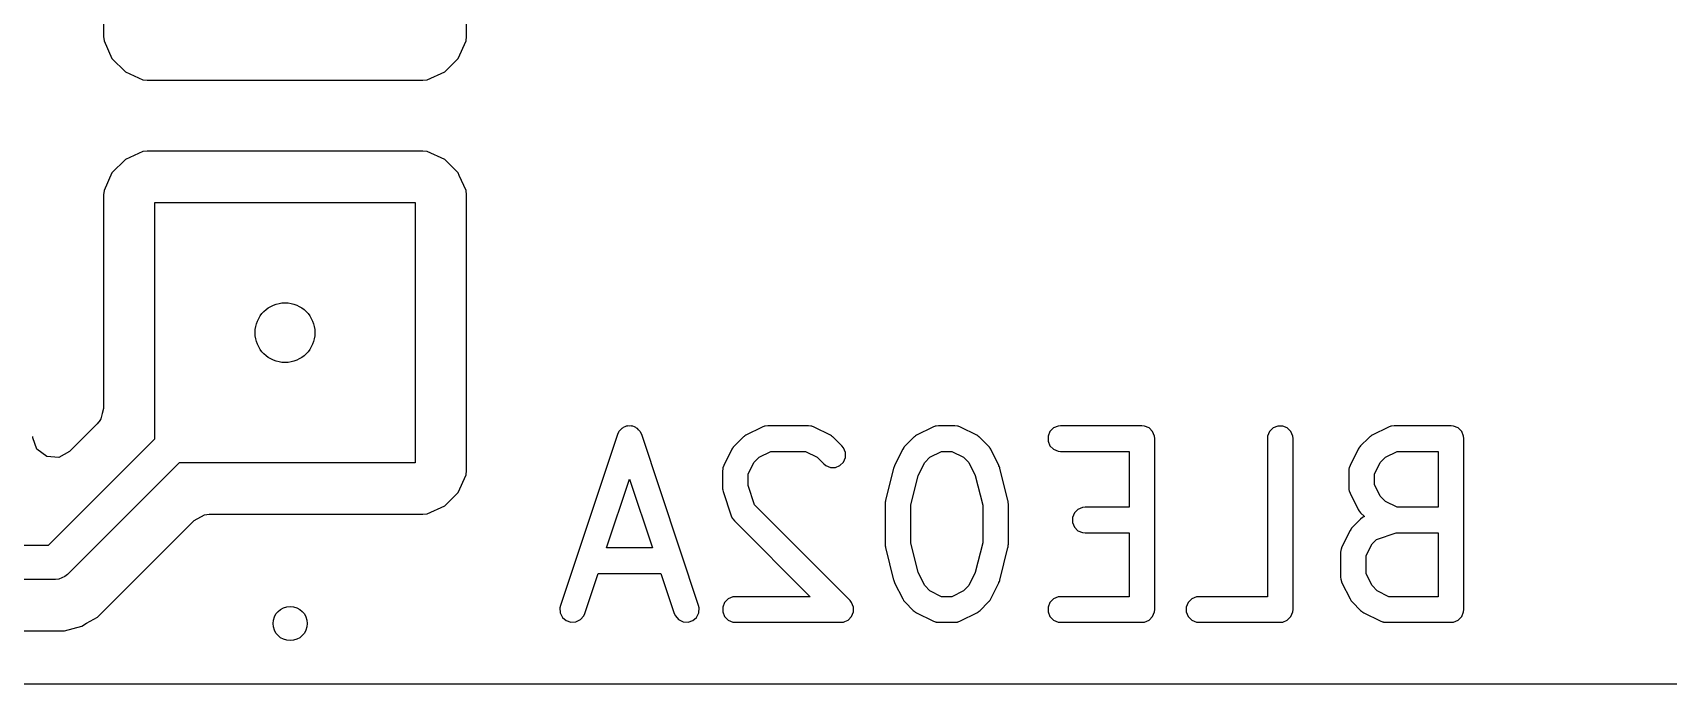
# Model space of a CAD drawing. Extents: x 0.22 to 1.78, y 0.22 to 1.38.
# Drawn here: x 1.1548 to 1.5318, y 0.2179 to 0.368 of the extents above; entities that cross this region are included whole.
import ezdxf

# ---------------------------------------------------------------- set-up
doc = ezdxf.new("R2010")
doc.units = 0
doc.header["$MEASUREMENT"] = 0
doc.layers.add('BLACK', color=7, linetype='CONTINUOUS')

msp = doc.modelspace()

# ---------------------------------------------------------------- linework, layer by layer
at = {"layer": 'BLACK', "linetype": 'CONTINUOUS'}
for p, q in [((1.17116, 0.43068), (1.17116, 0.36715)), ((1.25482, 0.36715), (1.25482, 0.38118)), ((1.17116, 0.36715), (1.17116, 0.36715)), ((1.17116, 0.36715), (1.17128, 0.36616)), ((1.17128, 0.36616), (1.17128, 0.36616)), ((1.17128, 0.36616), (1.17306, 0.36212)), ((1.25292, 0.36212), (1.25471, 0.36616)), ((1.25471, 0.36616), (1.25482, 0.36715)), ((1.17306, 0.36212), (1.17619, 0.35899)), ((1.24979, 0.35899), (1.25292, 0.36212)), ((1.17619, 0.35899), (1.17619, 0.35899)), ((1.17619, 0.35899), (1.17619, 0.35899)), ((1.17619, 0.35899), (1.18024, 0.3572)), ((1.24575, 0.3572), (1.24979, 0.35899)), ((1.18024, 0.3572), (1.18123, 0.35709)), ((1.18123, 0.35709), (1.24476, 0.35709)), ((1.24476, 0.35709), (1.24575, 0.3572)), ((1.18024, 0.34063), (1.17619, 0.33885)), ((1.18123, 0.34075), (1.18024, 0.34063)), ((1.18024, 0.34063), (1.18024, 0.34063)), ((1.24476, 0.34075), (1.18123, 0.34075)), ((1.18123, 0.34075), (1.18123, 0.34075)), ((1.24575, 0.34063), (1.24476, 0.34075)), ((1.24979, 0.33885), (1.24575, 0.34063)), ((1.24575, 0.34063), (1.24575, 0.34063)), ((1.17306, 0.33572), (1.17128, 0.33167)), ((1.17619, 0.33885), (1.17306, 0.33572)), ((1.17306, 0.33572), (1.17306, 0.33572)), ((1.25292, 0.33572), (1.24979, 0.33885)), ((1.24979, 0.33885), (1.24979, 0.33885)), ((1.25316, 0.33517), (1.25292, 0.33572)), ((1.25471, 0.33167), (1.25316, 0.33517)), ((1.17128, 0.33167), (1.17116, 0.33068)), ((1.17116, 0.33068), (1.17116, 0.28144)), ((1.18299, 0.27449), (1.18299, 0.32892)), ((1.18299, 0.32892), (1.24299, 0.32892)), ((1.24299, 0.32892), (1.24299, 0.26892)), ((1.25482, 0.33068), (1.25471, 0.33167)), ((1.25482, 0.30344), (1.25482, 0.33068)), ((1.25482, 0.33068), (1.25482, 0.33068)), ((1.25482, 0.26715), (1.25482, 0.30344)), ((1.17055, 0.27906), (1.1704, 0.27886)), ((1.17082, 0.28026), (1.17055, 0.27906)), ((1.17116, 0.28144), (1.17082, 0.28026)), ((1.16971, 0.27793), (1.16329, 0.27152)), ((1.17037, 0.27876), (1.16971, 0.27793)), ((1.16971, 0.27793), (1.16971, 0.27793)), ((1.1704, 0.27886), (1.17037, 0.27876)), ((1.28959, 0.27543), (1.27647, 0.23606)), ((1.28982, 0.27596), (1.28959, 0.27543)), ((1.28996, 0.27612), (1.28982, 0.27596)), ((1.29006, 0.27631), (1.28996, 0.27612)), ((1.29034, 0.27655), (1.29006, 0.27631)), ((1.29058, 0.27683), (1.29034, 0.27655)), ((1.29077, 0.27692), (1.29058, 0.27683)), ((1.29093, 0.27706), (1.29077, 0.27692)), ((1.29128, 0.27718), (1.29093, 0.27706)), ((1.29161, 0.27734), (1.29128, 0.27718)), ((1.29182, 0.27736), (1.29161, 0.27734)), ((1.29202, 0.27742), (1.29182, 0.27736)), ((1.29239, 0.2774), (1.29202, 0.27742)), ((1.29276, 0.27742), (1.29239, 0.2774)), ((1.29296, 0.27736), (1.29276, 0.27742)), ((1.29317, 0.27734), (1.29296, 0.27736)), ((1.2935, 0.27718), (1.29317, 0.27734)), ((1.29385, 0.27706), (1.2935, 0.27718)), ((1.29401, 0.27692), (1.29385, 0.27706)), ((1.2942, 0.27683), (1.29401, 0.27692)), ((1.29444, 0.27655), (1.2942, 0.27683)), ((1.29472, 0.27631), (1.29444, 0.27655)), ((1.29482, 0.27612), (1.29472, 0.27631)), ((1.29495, 0.27596), (1.29482, 0.27612)), ((1.29519, 0.27543), (1.29495, 0.27596)), ((1.30831, 0.23606), (1.29519, 0.27543)), ((1.31919, 0.27526), (1.31894, 0.27511)), ((1.32294, 0.27714), (1.31919, 0.27526)), ((1.32348, 0.27734), (1.32294, 0.27714)), ((1.32359, 0.27735), (1.32348, 0.27734)), ((1.32368, 0.27739), (1.32359, 0.27735)), ((1.32426, 0.27745), (1.32368, 0.27739)), ((1.33363, 0.27745), (1.32426, 0.27745)), ((1.33421, 0.27739), (1.33363, 0.27745)), ((1.33431, 0.27735), (1.33421, 0.27739)), ((1.33441, 0.27734), (1.33431, 0.27735)), ((1.33495, 0.27714), (1.33441, 0.27734)), ((1.3387, 0.27526), (1.33495, 0.27714)), ((1.33895, 0.27511), (1.3387, 0.27526)), ((1.35856, 0.27526), (1.35831, 0.27511)), ((1.36231, 0.27714), (1.35856, 0.27526)), ((1.36285, 0.27734), (1.36231, 0.27714)), ((1.36296, 0.27735), (1.36285, 0.27734)), ((1.36305, 0.27739), (1.36296, 0.27735)), ((1.36363, 0.27745), (1.36305, 0.27739)), ((1.36738, 0.27745), (1.36363, 0.27745)), ((1.36796, 0.27739), (1.36738, 0.27745)), ((1.36805, 0.27735), (1.36796, 0.27739)), ((1.36816, 0.27734), (1.36805, 0.27735)), ((1.3687, 0.27714), (1.36816, 0.27734)), ((1.37245, 0.27526), (1.3687, 0.27714)), ((1.3727, 0.27511), (1.37245, 0.27526)), ((1.3893, 0.27614), (1.38886, 0.27507)), ((1.39011, 0.27695), (1.3893, 0.27614)), ((1.39118, 0.27739), (1.39011, 0.27695)), ((1.39175, 0.27745), (1.39118, 0.27739)), ((1.4105, 0.27745), (1.39175, 0.27745)), ((1.41108, 0.27739), (1.4105, 0.27745)), ((1.41214, 0.27695), (1.41108, 0.27739)), ((1.41295, 0.27614), (1.41214, 0.27695)), ((1.4134, 0.27507), (1.41295, 0.27614)), ((1.43992, 0.27614), (1.43947, 0.27507)), ((1.44073, 0.27695), (1.43992, 0.27614)), ((1.44179, 0.27739), (1.44073, 0.27695)), ((1.44295, 0.27739), (1.44179, 0.27739)), ((1.44401, 0.27695), (1.44295, 0.27739)), ((1.44483, 0.27614), (1.44401, 0.27695)), ((1.44527, 0.27507), (1.44483, 0.27614)), ((1.46355, 0.27526), (1.4633, 0.27511)), ((1.4673, 0.27714), (1.46355, 0.27526)), ((1.46784, 0.27734), (1.4673, 0.27714)), ((1.46794, 0.27735), (1.46784, 0.27734)), ((1.46804, 0.27739), (1.46794, 0.27735)), ((1.46862, 0.27745), (1.46804, 0.27739)), ((1.48174, 0.27745), (1.46862, 0.27745)), ((1.48232, 0.27739), (1.48174, 0.27745)), ((1.48338, 0.27695), (1.48232, 0.27739)), ((1.4842, 0.27614), (1.48338, 0.27695)), ((1.48464, 0.27507), (1.4842, 0.27614)), ((1.15484, 0.27467), (1.15482, 0.27502)), ((1.15581, 0.27205), (1.15484, 0.27467)), ((1.15805, 0.27038), (1.15581, 0.27205)), ((1.15844, 0.24994), (1.18299, 0.27449)), ((1.16329, 0.27152), (1.16084, 0.27018)), ((1.316, 0.27207), (1.31412, 0.26832)), ((1.31615, 0.27231), (1.316, 0.27207)), ((1.31618, 0.27239), (1.31615, 0.27231)), ((1.31625, 0.27247), (1.31618, 0.27239)), ((1.3163, 0.27256), (1.31625, 0.27247)), ((1.31636, 0.27261), (1.3163, 0.27256)), ((1.31655, 0.27283), (1.31636, 0.27261)), ((1.31842, 0.27471), (1.31655, 0.27283)), ((1.31865, 0.27489), (1.31842, 0.27471)), ((1.3187, 0.27495), (1.31865, 0.27489)), ((1.31879, 0.27501), (1.3187, 0.27495)), ((1.31887, 0.27508), (1.31879, 0.27501)), ((1.31894, 0.27511), (1.31887, 0.27508)), ((1.32226, 0.27019), (1.32496, 0.27154)), ((1.32496, 0.27154), (1.33294, 0.27154)), ((1.33294, 0.27154), (1.33563, 0.27019)), ((1.33902, 0.27508), (1.33895, 0.27511)), ((1.33911, 0.27501), (1.33902, 0.27508)), ((1.33919, 0.27495), (1.33911, 0.27501)), ((1.33925, 0.27489), (1.33919, 0.27495)), ((1.33947, 0.27471), (1.33925, 0.27489)), ((1.34135, 0.27283), (1.33947, 0.27471)), ((1.34171, 0.27239), (1.34135, 0.27283)), ((1.34215, 0.27132), (1.34171, 0.27239)), ((1.35537, 0.27207), (1.35349, 0.26832)), ((1.35552, 0.27231), (1.35537, 0.27207)), ((1.35555, 0.27239), (1.35552, 0.27231)), ((1.35562, 0.27247), (1.35555, 0.27239)), ((1.35567, 0.27256), (1.35562, 0.27247)), ((1.35573, 0.27261), (1.35567, 0.27256)), ((1.35592, 0.27283), (1.35573, 0.27261)), ((1.35779, 0.27471), (1.35592, 0.27283)), ((1.35802, 0.27489), (1.35779, 0.27471)), ((1.35807, 0.27495), (1.35802, 0.27489)), ((1.35816, 0.27501), (1.35807, 0.27495)), ((1.35824, 0.27508), (1.35816, 0.27501)), ((1.35831, 0.27511), (1.35824, 0.27508)), ((1.36163, 0.27019), (1.36433, 0.27154)), ((1.36433, 0.27154), (1.36668, 0.27154)), ((1.36668, 0.27154), (1.36938, 0.27019)), ((1.37277, 0.27508), (1.3727, 0.27511)), ((1.37285, 0.27501), (1.37277, 0.27508)), ((1.37294, 0.27495), (1.37285, 0.27501)), ((1.37299, 0.27489), (1.37294, 0.27495)), ((1.37322, 0.27471), (1.37299, 0.27489)), ((1.37509, 0.27283), (1.37322, 0.27471)), ((1.37528, 0.27261), (1.37509, 0.27283)), ((1.37534, 0.27256), (1.37528, 0.27261)), ((1.37539, 0.27247), (1.37534, 0.27256)), ((1.37546, 0.27239), (1.37539, 0.27247)), ((1.37549, 0.27231), (1.37546, 0.27239)), ((1.37565, 0.27207), (1.37549, 0.27231)), ((1.37752, 0.26832), (1.37565, 0.27207)), ((1.38886, 0.27507), (1.38886, 0.27392)), ((1.38886, 0.27392), (1.3893, 0.27285)), ((1.3893, 0.27285), (1.39011, 0.27204)), ((1.39011, 0.27204), (1.39118, 0.2716)), ((1.39118, 0.2716), (1.39175, 0.27154)), ((1.39175, 0.27154), (1.40755, 0.27154)), ((1.40755, 0.27154), (1.40755, 0.2587)), ((1.41345, 0.2745), (1.4134, 0.27507)), ((1.41345, 0.23513), (1.41345, 0.2745)), ((1.43947, 0.27507), (1.43942, 0.2745)), ((1.43942, 0.2745), (1.43942, 0.23808)), ((1.44532, 0.2745), (1.44527, 0.27507)), ((1.44532, 0.23513), (1.44532, 0.2745)), ((1.46035, 0.27207), (1.45848, 0.26832)), ((1.46051, 0.27231), (1.46035, 0.27207)), ((1.46054, 0.27239), (1.46051, 0.27231)), ((1.4606, 0.27247), (1.46054, 0.27239)), ((1.46066, 0.27256), (1.4606, 0.27247)), ((1.46072, 0.27261), (1.46066, 0.27256)), ((1.46091, 0.27283), (1.46072, 0.27261)), ((1.46278, 0.27471), (1.46091, 0.27283)), ((1.46301, 0.27489), (1.46278, 0.27471)), ((1.46306, 0.27495), (1.46301, 0.27489)), ((1.46315, 0.27501), (1.46306, 0.27495)), ((1.46323, 0.27508), (1.46315, 0.27501)), ((1.4633, 0.27511), (1.46323, 0.27508)), ((1.46662, 0.27019), (1.46931, 0.27154)), ((1.46931, 0.27154), (1.47879, 0.27154)), ((1.47879, 0.27154), (1.47879, 0.2587)), ((1.48469, 0.2745), (1.48464, 0.27507)), ((1.48469, 0.23513), (1.48469, 0.2745)), ((1.16084, 0.27018), (1.15805, 0.27038)), ((1.18856, 0.26892), (1.16286, 0.24322)), ((1.24299, 0.26892), (1.18856, 0.26892)), ((1.31391, 0.26767), (1.31387, 0.26757)), ((1.31412, 0.26832), (1.31391, 0.26778)), ((1.31391, 0.26778), (1.31391, 0.26767)), ((1.31971, 0.2663), (1.32106, 0.269)), ((1.32106, 0.269), (1.32226, 0.27019)), ((1.33563, 0.27019), (1.33717, 0.26866)), ((1.33717, 0.26866), (1.33762, 0.26829)), ((1.33762, 0.26829), (1.33868, 0.26785)), ((1.33868, 0.26785), (1.33983, 0.26785)), ((1.33983, 0.26785), (1.3409, 0.26829)), ((1.3409, 0.26829), (1.34171, 0.26911)), ((1.34171, 0.26911), (1.34215, 0.27017)), ((1.34215, 0.27017), (1.34215, 0.27132)), ((1.35327, 0.26771), (1.35139, 0.26021)), ((1.35328, 0.26775), (1.35327, 0.26771)), ((1.35338, 0.26802), (1.35328, 0.26778)), ((1.35328, 0.26778), (1.35328, 0.26775)), ((1.35346, 0.26826), (1.35338, 0.26802)), ((1.35347, 0.26827), (1.35346, 0.26826)), ((1.35349, 0.26832), (1.35347, 0.26827)), ((1.35892, 0.26597), (1.36043, 0.269)), ((1.36043, 0.269), (1.36163, 0.27019)), ((1.36938, 0.27019), (1.37058, 0.269)), ((1.37058, 0.269), (1.37209, 0.26597)), ((1.37754, 0.26827), (1.37752, 0.26832)), ((1.37755, 0.26826), (1.37754, 0.26827)), ((1.37764, 0.26802), (1.37755, 0.26826)), ((1.37773, 0.26778), (1.37764, 0.26802)), ((1.37773, 0.26775), (1.37773, 0.26778)), ((1.37774, 0.26771), (1.37773, 0.26775)), ((1.37962, 0.26021), (1.37774, 0.26771)), ((1.45826, 0.26767), (1.45822, 0.26757)), ((1.45827, 0.26778), (1.45826, 0.26767)), ((1.45848, 0.26832), (1.45827, 0.26778)), ((1.46407, 0.2663), (1.46542, 0.269)), ((1.46542, 0.269), (1.46662, 0.27019)), ((1.25292, 0.26212), (1.25471, 0.26616)), ((1.25471, 0.26616), (1.25482, 0.26715)), ((1.28711, 0.24933), (1.29239, 0.26516)), ((1.29239, 0.26516), (1.29767, 0.24933)), ((1.31387, 0.26757), (1.31381, 0.267)), ((1.31381, 0.267), (1.31381, 0.26325)), ((1.31971, 0.26373), (1.31971, 0.2663)), ((1.35721, 0.25913), (1.35892, 0.26597)), ((1.37209, 0.26597), (1.3738, 0.25913)), ((1.45822, 0.26757), (1.45817, 0.267)), ((1.45817, 0.267), (1.45817, 0.26325)), ((1.46407, 0.26394), (1.46407, 0.2663)), ((1.46542, 0.26125), (1.46407, 0.26394)), ((1.24979, 0.25899), (1.25292, 0.26212)), ((1.31381, 0.26325), (1.31384, 0.26296)), ((1.31384, 0.26296), (1.31383, 0.26288)), ((1.31383, 0.26288), (1.31386, 0.26278)), ((1.31386, 0.26278), (1.31387, 0.26267)), ((1.31387, 0.26267), (1.3139, 0.2626)), ((1.3139, 0.2626), (1.31396, 0.26231)), ((1.31396, 0.26231), (1.31584, 0.25669)), ((1.32122, 0.25922), (1.31971, 0.26373)), ((1.35139, 0.26021), (1.35138, 0.26011)), ((1.37963, 0.26011), (1.37962, 0.26021)), ((1.45817, 0.26325), (1.45822, 0.26267)), ((1.45822, 0.26267), (1.45826, 0.26257)), ((1.45826, 0.26257), (1.45827, 0.26247)), ((1.45827, 0.26247), (1.45848, 0.26193)), ((1.45848, 0.26193), (1.46035, 0.25818)), ((1.46662, 0.26005), (1.46542, 0.26125)), ((1.19201, 0.25563), (1.19446, 0.25697)), ((1.19446, 0.25697), (1.19552, 0.25709)), ((1.19552, 0.25709), (1.24476, 0.25709)), ((1.24476, 0.25709), (1.24575, 0.2572)), ((1.24476, 0.25709), (1.24476, 0.25709)), ((1.24575, 0.2572), (1.24979, 0.25899)), ((1.31584, 0.25669), (1.31607, 0.25616)), ((1.34322, 0.23721), (1.32122, 0.25922)), ((1.35131, 0.2596), (1.3513, 0.2595)), ((1.3513, 0.2595), (1.3513, 0.25012)), ((1.35134, 0.25986), (1.35131, 0.25964)), ((1.35131, 0.25964), (1.35131, 0.2596)), ((1.35136, 0.26007), (1.35134, 0.25986)), ((1.35138, 0.26011), (1.35136, 0.26007)), ((1.35721, 0.25049), (1.35721, 0.25913)), ((1.3738, 0.25913), (1.3738, 0.25049)), ((1.37965, 0.26007), (1.37963, 0.26011)), ((1.37967, 0.25986), (1.37965, 0.26007)), ((1.3797, 0.25964), (1.37967, 0.25986)), ((1.3797, 0.2596), (1.3797, 0.25964)), ((1.37971, 0.2595), (1.3797, 0.2596)), ((1.37971, 0.25012), (1.37971, 0.2595)), ((1.39492, 0.25739), (1.39448, 0.25632)), ((1.39574, 0.2582), (1.39492, 0.25739)), ((1.3968, 0.25864), (1.39574, 0.2582)), ((1.39738, 0.2587), (1.3968, 0.25864)), ((1.40755, 0.2587), (1.39738, 0.2587)), ((1.46035, 0.25818), (1.46051, 0.25793)), ((1.46051, 0.25793), (1.46054, 0.25786)), ((1.46054, 0.25786), (1.4606, 0.25778)), ((1.4606, 0.25778), (1.46066, 0.25769)), ((1.46066, 0.25769), (1.46072, 0.25764)), ((1.46072, 0.25764), (1.46091, 0.25741)), ((1.46091, 0.25741), (1.46177, 0.25654)), ((1.46145, 0.25637), (1.46135, 0.25633)), ((1.46153, 0.25644), (1.46145, 0.25637)), ((1.46177, 0.25654), (1.46153, 0.25644)), ((1.46931, 0.2587), (1.46662, 0.26005)), ((1.47879, 0.2587), (1.46931, 0.2587)), ((1.16976, 0.23338), (1.19201, 0.25563)), ((1.31607, 0.25616), (1.31614, 0.25608)), ((1.31614, 0.25608), (1.31618, 0.25598)), ((1.31618, 0.25598), (1.31655, 0.25553)), ((1.31655, 0.25553), (1.334, 0.23808)), ((1.39448, 0.25632), (1.39448, 0.25517)), ((1.39448, 0.25517), (1.39492, 0.25411)), ((1.39492, 0.25411), (1.39574, 0.25329)), ((1.39574, 0.25329), (1.3968, 0.25285)), ((1.3968, 0.25285), (1.39738, 0.25279)), ((1.39738, 0.25279), (1.40755, 0.25279)), ((1.40755, 0.25279), (1.40755, 0.23808)), ((1.45848, 0.25332), (1.4566, 0.24957)), ((1.45863, 0.25357), (1.45848, 0.25332)), ((1.45866, 0.25364), (1.45863, 0.25357)), ((1.45873, 0.25372), (1.45866, 0.25364)), ((1.45879, 0.25381), (1.45873, 0.25372)), ((1.45884, 0.25386), (1.45879, 0.25381)), ((1.45903, 0.25409), (1.45884, 0.25386)), ((1.46091, 0.25596), (1.45903, 0.25409)), ((1.46135, 0.25633), (1.46091, 0.25596)), ((1.46459, 0.25129), (1.4691, 0.25279)), ((1.4691, 0.25279), (1.47879, 0.25279)), ((1.47879, 0.25279), (1.47879, 0.23808)), ((0.68563, 0.24994), (1.15844, 0.24994)), ((1.29767, 0.24933), (1.28711, 0.24933)), ((1.3513, 0.25012), (1.35131, 0.25002)), ((1.35131, 0.25002), (1.35131, 0.24998)), ((1.35131, 0.24998), (1.35134, 0.24976)), ((1.35134, 0.24976), (1.35136, 0.24955)), ((1.35136, 0.24955), (1.35138, 0.24951)), ((1.35138, 0.24951), (1.35139, 0.24941)), ((1.35139, 0.24941), (1.35327, 0.24191)), ((1.35892, 0.24365), (1.35721, 0.25049)), ((1.3738, 0.25049), (1.37209, 0.24365)), ((1.37774, 0.24191), (1.37962, 0.24941)), ((1.37962, 0.24941), (1.37963, 0.24951)), ((1.37963, 0.24951), (1.37965, 0.24955)), ((1.37965, 0.24955), (1.37967, 0.24976)), ((1.37967, 0.24976), (1.3797, 0.24998)), ((1.3797, 0.25002), (1.37971, 0.25012)), ((1.3797, 0.24998), (1.3797, 0.25002)), ((1.45635, 0.24882), (1.45629, 0.24825)), ((1.45639, 0.24892), (1.45635, 0.24882)), ((1.4564, 0.24903), (1.45639, 0.24892)), ((1.4566, 0.24957), (1.4564, 0.24903)), ((1.4622, 0.24755), (1.46355, 0.25025)), ((1.46355, 0.25025), (1.46459, 0.25129)), ((1.45629, 0.24825), (1.45629, 0.24262)), ((1.4622, 0.24332), (1.4622, 0.24755)), ((1.16007, 0.24206), (0.684, 0.24206)), ((1.16084, 0.24214), (1.16007, 0.24206)), ((1.16226, 0.24273), (1.16084, 0.24214)), ((1.16286, 0.24322), (1.16226, 0.24273)), ((1.28207, 0.23419), (1.28514, 0.24342)), ((1.28514, 0.24342), (1.29964, 0.24342)), ((1.29964, 0.24342), (1.30271, 0.23419)), ((1.35327, 0.24191), (1.35328, 0.24187)), ((1.35328, 0.24187), (1.35328, 0.24184)), ((1.35328, 0.24184), (1.35338, 0.24161)), ((1.35338, 0.24161), (1.35346, 0.24136)), ((1.35346, 0.24136), (1.35347, 0.24135)), ((1.35347, 0.24135), (1.35349, 0.2413)), ((1.35349, 0.2413), (1.35537, 0.23755)), ((1.36043, 0.24062), (1.35892, 0.24365)), ((1.37209, 0.24365), (1.37058, 0.24062)), ((1.37565, 0.23755), (1.37752, 0.2413)), ((1.37752, 0.2413), (1.37754, 0.24135)), ((1.37754, 0.24135), (1.37755, 0.24136)), ((1.37755, 0.24136), (1.37764, 0.2416)), ((1.37764, 0.2416), (1.37773, 0.24184)), ((1.37773, 0.24187), (1.37774, 0.24191)), ((1.37773, 0.24184), (1.37773, 0.24187)), ((1.45629, 0.24262), (1.45635, 0.24205)), ((1.45635, 0.24205), (1.45639, 0.24195)), ((1.45639, 0.24195), (1.4564, 0.24184)), ((1.4564, 0.24184), (1.4566, 0.2413)), ((1.4566, 0.2413), (1.45848, 0.23755)), ((1.46355, 0.24062), (1.4622, 0.24332)), ((1.31512, 0.23758), (1.31431, 0.23677)), ((1.31619, 0.23802), (1.31512, 0.23758)), ((1.31676, 0.23808), (1.31619, 0.23802)), ((1.334, 0.23808), (1.31676, 0.23808)), ((1.35537, 0.23755), (1.35552, 0.23731)), ((1.36163, 0.23943), (1.36043, 0.24062)), ((1.36433, 0.23808), (1.36163, 0.23943)), ((1.36668, 0.23808), (1.36433, 0.23808)), ((1.36938, 0.23943), (1.36668, 0.23808)), ((1.37058, 0.24062), (1.36938, 0.23943)), ((1.37549, 0.23731), (1.37565, 0.23755)), ((1.39011, 0.23758), (1.3893, 0.23677)), ((1.39118, 0.23802), (1.39011, 0.23758)), ((1.39175, 0.23808), (1.39118, 0.23802)), ((1.40755, 0.23808), (1.39175, 0.23808)), ((1.42198, 0.23758), (1.42117, 0.23677)), ((1.42305, 0.23802), (1.42198, 0.23758)), ((1.42362, 0.23808), (1.42305, 0.23802)), ((1.43942, 0.23808), (1.42362, 0.23808)), ((1.45848, 0.23755), (1.45863, 0.23731)), ((1.46474, 0.23943), (1.46355, 0.24062)), ((1.46744, 0.23808), (1.46474, 0.23943)), ((1.47879, 0.23808), (1.46744, 0.23808)), ((1.27647, 0.23606), (1.27634, 0.23549)), ((1.27634, 0.23549), (1.27642, 0.23435)), ((1.27642, 0.23435), (1.27693, 0.23331)), ((1.28183, 0.23366), (1.28207, 0.23419)), ((1.30271, 0.23419), (1.30295, 0.23366)), ((1.30785, 0.23331), (1.30836, 0.23435)), ((1.30844, 0.23549), (1.30831, 0.23606)), ((1.30836, 0.23435), (1.30844, 0.23549)), ((1.31431, 0.23677), (1.31387, 0.2357)), ((1.31387, 0.2357), (1.31387, 0.23455)), ((1.31387, 0.23455), (1.31431, 0.23348)), ((1.34359, 0.23677), (1.34322, 0.23721)), ((1.34403, 0.2357), (1.34359, 0.23677)), ((1.34359, 0.23348), (1.34403, 0.23455)), ((1.34403, 0.23455), (1.34403, 0.2357)), ((1.35552, 0.23731), (1.35555, 0.23723)), ((1.35555, 0.23723), (1.35562, 0.23715)), ((1.35562, 0.23715), (1.35567, 0.23706)), ((1.35567, 0.23706), (1.35573, 0.23701)), ((1.35573, 0.23701), (1.35592, 0.23679)), ((1.35592, 0.23679), (1.35779, 0.23491)), ((1.35779, 0.23491), (1.35802, 0.23473)), ((1.35802, 0.23473), (1.35807, 0.23467)), ((1.35807, 0.23467), (1.35816, 0.23461)), ((1.35816, 0.23461), (1.35824, 0.23454)), ((1.35824, 0.23454), (1.35831, 0.23452)), ((1.35831, 0.23452), (1.35856, 0.23436)), ((1.35856, 0.23436), (1.36231, 0.23248)), ((1.3687, 0.23248), (1.37245, 0.23436)), ((1.37245, 0.23436), (1.3727, 0.23452)), ((1.3727, 0.23452), (1.37277, 0.23454)), ((1.37277, 0.23454), (1.37285, 0.23461)), ((1.37285, 0.23461), (1.37294, 0.23467)), ((1.37294, 0.23467), (1.37299, 0.23473)), ((1.37299, 0.23473), (1.37322, 0.23491)), ((1.37322, 0.23491), (1.37509, 0.23679)), ((1.37509, 0.23679), (1.37528, 0.23701)), ((1.37528, 0.23701), (1.37534, 0.23706)), ((1.37534, 0.23706), (1.37539, 0.23715)), ((1.37539, 0.23715), (1.37546, 0.23723)), ((1.37546, 0.23723), (1.37549, 0.23731)), ((1.3893, 0.23677), (1.38886, 0.2357)), ((1.38886, 0.2357), (1.38886, 0.23455)), ((1.38886, 0.23455), (1.3893, 0.23348)), ((1.41295, 0.23348), (1.4134, 0.23455)), ((1.4134, 0.23455), (1.41345, 0.23513)), ((1.42117, 0.23677), (1.42073, 0.2357)), ((1.42073, 0.2357), (1.42073, 0.23455)), ((1.42073, 0.23455), (1.42117, 0.23348)), ((1.44483, 0.23348), (1.44527, 0.23455)), ((1.44527, 0.23455), (1.44532, 0.23513)), ((1.45863, 0.23731), (1.45866, 0.23723)), ((1.45866, 0.23723), (1.45873, 0.23715)), ((1.45873, 0.23715), (1.45879, 0.23706)), ((1.45879, 0.23706), (1.45884, 0.23701)), ((1.45884, 0.23701), (1.45903, 0.23679)), ((1.45903, 0.23679), (1.46091, 0.23491)), ((1.46091, 0.23491), (1.46113, 0.23473)), ((1.46113, 0.23473), (1.46118, 0.23467)), ((1.46118, 0.23467), (1.46127, 0.23461)), ((1.46127, 0.23461), (1.46135, 0.23454)), ((1.46135, 0.23454), (1.46142, 0.23452)), ((1.46142, 0.23452), (1.46167, 0.23436)), ((1.46167, 0.23436), (1.46542, 0.23248)), ((1.4842, 0.23348), (1.48464, 0.23455)), ((1.48464, 0.23455), (1.48469, 0.23513)), ((0.68638, 0.23023), (1.16215, 0.23023)), ((1.16215, 0.23023), (1.16616, 0.23131)), ((1.16215, 0.23023), (1.16215, 0.23023)), ((1.16616, 0.23131), (1.16726, 0.23194)), ((1.16726, 0.23194), (1.16976, 0.23338)), ((1.27693, 0.23331), (1.2778, 0.23256)), ((1.2778, 0.23256), (1.2789, 0.2322)), ((1.2789, 0.2322), (1.28005, 0.23228)), ((1.28005, 0.23228), (1.28108, 0.23279)), ((1.28108, 0.23279), (1.28183, 0.23366)), ((1.30295, 0.23366), (1.3037, 0.23279)), ((1.3037, 0.23279), (1.30473, 0.23228)), ((1.30473, 0.23228), (1.30588, 0.2322)), ((1.30588, 0.2322), (1.30698, 0.23256)), ((1.30698, 0.23256), (1.30785, 0.23331)), ((1.31431, 0.23348), (1.31512, 0.23267)), ((1.31512, 0.23267), (1.31619, 0.23223)), ((1.31619, 0.23223), (1.31676, 0.23217)), ((1.31676, 0.23217), (1.34113, 0.23217)), ((1.34113, 0.23217), (1.34171, 0.23223)), ((1.34171, 0.23223), (1.34202, 0.23236)), ((1.34202, 0.23236), (1.34277, 0.23267)), ((1.34277, 0.23267), (1.34359, 0.23348)), ((1.36231, 0.23248), (1.36285, 0.23228)), ((1.36285, 0.23228), (1.36296, 0.23227)), ((1.36296, 0.23227), (1.36305, 0.23223)), ((1.36305, 0.23223), (1.36363, 0.23217)), ((1.36363, 0.23217), (1.36738, 0.23217)), ((1.36738, 0.23217), (1.36796, 0.23223)), ((1.36796, 0.23223), (1.36805, 0.23227)), ((1.36805, 0.23227), (1.36816, 0.23228)), ((1.36816, 0.23228), (1.3687, 0.23248)), ((1.3893, 0.23348), (1.39011, 0.23267)), ((1.39011, 0.23267), (1.39118, 0.23223)), ((1.39118, 0.23223), (1.39175, 0.23217)), ((1.39175, 0.23217), (1.4105, 0.23217)), ((1.4105, 0.23217), (1.41108, 0.23223)), ((1.41108, 0.23223), (1.41214, 0.23267)), ((1.41214, 0.23267), (1.41295, 0.23348)), ((1.42117, 0.23348), (1.42198, 0.23267)), ((1.42198, 0.23267), (1.42305, 0.23223)), ((1.42305, 0.23223), (1.42362, 0.23217)), ((1.42362, 0.23217), (1.44237, 0.23217)), ((1.44237, 0.23217), (1.44295, 0.23223)), ((1.44295, 0.23223), (1.44401, 0.23267)), ((1.44401, 0.23267), (1.44483, 0.23348)), ((1.46542, 0.23248), (1.46596, 0.23228)), ((1.46596, 0.23228), (1.46607, 0.23227)), ((1.46607, 0.23227), (1.46617, 0.23223)), ((1.46617, 0.23223), (1.46674, 0.23217)), ((1.46674, 0.23217), (1.48174, 0.23217)), ((1.48174, 0.23217), (1.48232, 0.23223)), ((1.48232, 0.23223), (1.48338, 0.23267)), ((1.48338, 0.23267), (1.4842, 0.23348)), ((1.77715, 0.21789), (0.22285, 0.21789))]:
    msp.add_line(p, q, dxfattribs=at)
at = {"layer": 'BLACK'}
for centre, radius in [((1.21299, 0.29892), 0.00689), ((1.21417, 0.23189), 0.00394)]:
    msp.add_circle(centre, radius, dxfattribs=at)
at = {"layer": 'WHITE'}
for centre, radius in [((1.21299, 0.29892), 0.00689), ((1.21417, 0.23189), 0.00394)]:
    msp.add_circle(centre, radius, dxfattribs=at)

doc.saveas('drawing.dxf')
